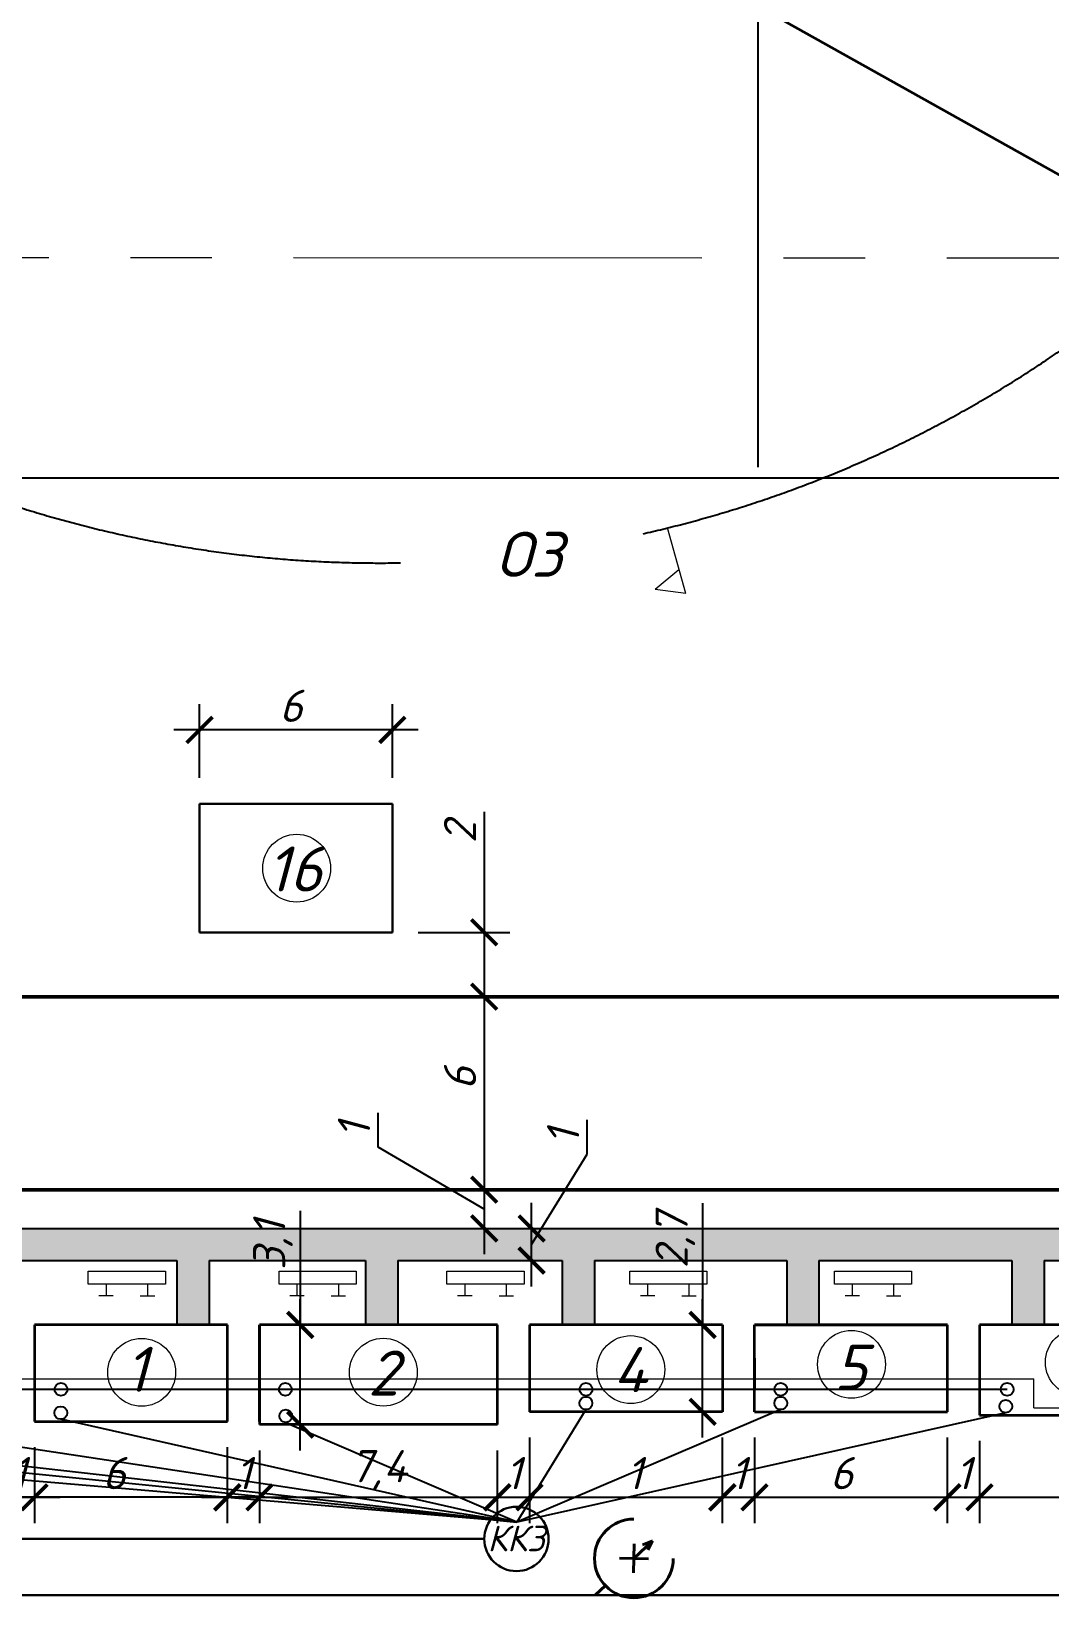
# Model space of a CAD drawing. Header units: millimetres. Extents: x -345369 to 252202, y 74562 to 424723.
# Drawn here: x -167850 to -159929, y 299484 to 311660 of the extents above; entities that cross this region are included whole.
import ezdxf

# ---------------------------------------------------------------- set-up
doc = ezdxf.new("R2010")
doc.units = ezdxf.units.MM
for name, pattern in [('CENTER', [50.8, 31.75, -6.35, 6.35, -6.35]), ('DASHDOT', [1, 0.5, -0.25, 0, -0.25]), ('штриховая', [19.05, 12.7, -6.35])]:
    doc.linetypes.add(name, pattern=pattern)
for name, color, linetype, lineweight in [('0.2 сетевой', 7, 'Continuous', 20), ('0.3 мм', 7, 'Continuous', 30), ('S Asys', 1, 'DASHDOT', 13), ('желтый', 2, 'Continuous', 30)]:
    doc.layers.add(name, color=color, linetype=linetype, lineweight=lineweight)
doc.layers.add('1', color=7, linetype='Continuous')
doc.styles.get("Standard").update_dxf_attribs({"font": 'isocpeur.TTF', "oblique": 15})
doc.styles.add('standart-наклонный', font='isocpeui.ttf', dxfattribs={"height": 3})
doc.dimstyles.new('ARCH1', dxfattribs={"dimtxt": 300, "dimasz": 200, "dimexe": 0, "dimexo": 0, "dimgap": 100, "dimtad": 1, "dimdec": 0, "dimlfac": 2, "dimzin": 13, "dimdsep": 46, "dimtxsty": 'Standard', "dimblk": 'ARCHTICK', "dimcen": 250, "dimdle": 1, "dimse1": 1, "dimclrt": 256, "dimadec": 0, "dimazin": 0, "dimtfac": 1, "dimtdec": 0, "dimtmove": 1, "dimatfit": 3, "dimldrblk": 'ARCHTICK', "dimfxl": 1, "dimtfill": 1, "dimtzin": 13, "dimarcsym": 0})
doc.dimstyles.new('ss400', dxfattribs={"dimtxt": 250, "dimasz": 200, "dimexe": 200, "dimexo": 200, "dimgap": 62.5, "dimtad": 1, "dimdec": 0, "dimlfac": 4, "dimrnd": 10, "dimdsep": 46, "dimtxsty": 'Standard', "dimblk": 'ARCHTICK', "dimcen": 250, "dimdle": 200, "dimadec": 0, "dimazin": 0, "dimtfac": 1, "dimtdec": 0, "dimtmove": 1, "dimatfit": 3, "dimfxl": 1, "dimarcsym": 0})
pattern_1 = [(45, (-275991.16, 217283.7), (-224.5064, 224.5064), [])]

# ---------------------------------------------------------------- blocks, each defined once
blk = doc.blocks.new('_ArchTick')
at = {"color": 0, "linetype": 'ByBlock', "const_width": 0.15}
blk.add_lwpolyline([(-0.5, -0.5), (0.5, 0.5)], dxfattribs=at)
blk = doc.blocks.new('*D475')
at = {"color": 0, "lineweight": -2, "transparency": 16777216}
for p, q in [((-137310, 308420), (-137310, 308190)), ((-168761, 308190), (-137309, 308190))]:
    blk.add_line(p, q, dxfattribs=at)
at = {"layer": 'Defpoints', "color": 0, "transparency": 16777216}
for p in [(-168760, 308504), (-137310, 308420), (-137310, 308190)]:
    blk.add_point(p, dxfattribs=at)
at = {"color": 0, "lineweight": -2, "transparency": 16777216, "xscale": 200, "yscale": 200, "zscale": 200, "rotation": 180}
blk.add_blockref('_ArchTick', (-168760, 308190), dxfattribs=at)
at = {"color": 0, "lineweight": -2, "transparency": 16777216, "xscale": 200, "yscale": 200, "zscale": 200}
blk.add_blockref('_ArchTick', (-137310, 308190), dxfattribs=at)
at = {"lineweight": 9, "transparency": 16777216, "insert": (-153010, 308440), "char_height": 300, "attachment_point": 5, "bg_fill": 3, "box_fill_scale": 1.1, "bg_fill_color": 256, "bg_fill_true_color": 13158600, "bg_fill_transparency": 0}
blk.add_mtext('126', dxfattribs=at)
blk = doc.blocks.new('прожктр')
at = {"color": 1, "lineweight": 40}
for p, q in [((1821.2, 1758.54), (1821.15, 1756.29)), ((1821.17, 1757.41), (1822.62, 1758.79)), ((1821.85, 1758.46), (1822.62, 1758.79)), ((1821.85, 1758.46), (1821.85, 1758.46)), ((1822.26, 1758.07), (1822.62, 1758.79)), ((1822.3, 1757.39), (1820.05, 1757.44)), ((1818.96, 1755.31), (1818.17, 1754.56))]:
    blk.add_line(p, q, dxfattribs=at)
blk.add_arc((1821.17, 1757.41), 3.06, 90, 0, dxfattribs=at)
blk = doc.blocks.new('*D720')
at = {"color": 0, "lineweight": -2, "transparency": 16777216}
for p, q in [((-164327, 305592), (-164327, 304656)), ((-164327, 304856), (-164327, 303956)), ((-164841, 304656), (-164127, 304656)), ((-164841, 304156), (-164127, 304156))]:
    blk.add_line(p, q, dxfattribs=at)
at = {"layer": 'Defpoints', "color": 0, "transparency": 16777216}
for p in [(-165041, 304656), (-165041, 304156), (-164327, 304156)]:
    blk.add_point(p, dxfattribs=at)
at = {"color": 0, "lineweight": -2, "transparency": 16777216, "xscale": 200, "yscale": 200, "zscale": 200}
for p, rotation in [((-164327, 304656), 90), ((-164327, 304156), 270)]:
    blk.add_blockref('_ArchTick', p, dxfattribs=dict(at, rotation=rotation))
at = {"color": 0, "transparency": 16777216, "insert": (-164515, 305434), "char_height": 250, "attachment_point": 5, "rotation": 90}
blk.add_mtext('2', dxfattribs=at)
blk = doc.blocks.new('*D721')
at = {"color": 0, "lineweight": -2, "transparency": 16777216}
for p, q in [((-166541, 305856), (-166541, 306430)), ((-165041, 305856), (-165041, 306430)), ((-164841, 306230), (-166741, 306230))]:
    blk.add_line(p, q, dxfattribs=at)
at = {"layer": 'Defpoints', "color": 0, "transparency": 16777216}
for p in [(-166541, 306230), (-166541, 305656), (-165041, 305656)]:
    blk.add_point(p, dxfattribs=at)
at = {"color": 0, "lineweight": -2, "transparency": 16777216, "xscale": 200, "yscale": 200, "zscale": 200, "rotation": 180}
blk.add_blockref('_ArchTick', (-166541, 306230), dxfattribs=at)
at = {"color": 0, "lineweight": -2, "transparency": 16777216, "xscale": 200, "yscale": 200, "zscale": 200}
blk.add_blockref('_ArchTick', (-165041, 306230), dxfattribs=at)
at = {"color": 0, "lineweight": 9, "transparency": 16777216, "insert": (-165830, 306417), "char_height": 250, "attachment_point": 5}
blk.add_mtext('6', dxfattribs=at)
blk = doc.blocks.new('*D734')
at = {"color": 0, "lineweight": -2, "transparency": 16777216}
for p, q in [((-167825, 300654), (-167825, 300064)), ((-166325, 300654), (-166325, 300064)), ((-166125, 300264), (-168025, 300264))]:
    blk.add_line(p, q, dxfattribs=at)
at = {"layer": 'Defpoints', "color": 0, "transparency": 16777216}
for p in [(-167825, 300854), (-166325, 300854), (-167825, 300264)]:
    blk.add_point(p, dxfattribs=at)
at = {"color": 0, "lineweight": -2, "transparency": 16777216, "xscale": 200, "yscale": 200, "zscale": 200, "rotation": 180}
blk.add_blockref('_ArchTick', (-167825, 300264), dxfattribs=at)
at = {"color": 0, "lineweight": -2, "transparency": 16777216, "xscale": 200, "yscale": 200, "zscale": 200}
blk.add_blockref('_ArchTick', (-166325, 300264), dxfattribs=at)
at = {"color": 0, "lineweight": 9, "transparency": 16777216, "insert": (-167206, 300452), "char_height": 250, "attachment_point": 5}
blk.add_mtext('6', dxfattribs=at)
blk = doc.blocks.new('*D735')
at = {"color": 0, "lineweight": -2, "transparency": 16777216}
for p, q in [((-166075, 300629), (-166075, 300064)), ((-164225, 300629), (-164225, 300064)), ((-166275, 300264), (-164025, 300264))]:
    blk.add_line(p, q, dxfattribs=at)
at = {"layer": 'Defpoints', "color": 0, "transparency": 16777216}
for p in [(-166075, 300829), (-164225, 300829), (-164225, 300264)]:
    blk.add_point(p, dxfattribs=at)
at = {"color": 0, "lineweight": -2, "transparency": 16777216, "xscale": 200, "yscale": 200, "zscale": 200, "rotation": 180}
blk.add_blockref('_ArchTick', (-166075, 300264), dxfattribs=at)
at = {"color": 0, "lineweight": -2, "transparency": 16777216, "xscale": 200, "yscale": 200, "zscale": 200}
blk.add_blockref('_ArchTick', (-164225, 300264), dxfattribs=at)
at = {"color": 0, "lineweight": 9, "transparency": 16777216, "insert": (-165150, 300477), "char_height": 250, "attachment_point": 5}
blk.add_mtext('7,4', dxfattribs=at)
blk = doc.blocks.new('*D736')
at = {"color": 0, "lineweight": -2, "transparency": 16777216}
for p, q in [((-163975, 300729), (-163975, 300064)), ((-162475, 300729), (-162475, 300064)), ((-164175, 300264), (-162275, 300264))]:
    blk.add_line(p, q, dxfattribs=at)
at = {"layer": 'Defpoints', "color": 0, "transparency": 16777216}
for p in [(-163975, 300929), (-162475, 300929), (-162475, 300264)]:
    blk.add_point(p, dxfattribs=at)
at = {"color": 0, "lineweight": -2, "transparency": 16777216, "xscale": 200, "yscale": 200, "zscale": 200, "rotation": 180}
blk.add_blockref('_ArchTick', (-163975, 300264), dxfattribs=at)
at = {"color": 0, "lineweight": -2, "transparency": 16777216, "xscale": 200, "yscale": 200, "zscale": 200}
blk.add_blockref('_ArchTick', (-162475, 300264), dxfattribs=at)
at = {"color": 0, "lineweight": 9, "transparency": 16777216, "insert": (-163159, 300452), "char_height": 250, "attachment_point": 5}
blk.add_mtext('1', dxfattribs=at)
blk = doc.blocks.new('*D737')
at = {"color": 0, "lineweight": -2, "transparency": 16777216}
for p, q in [((-162225, 300729), (-162225, 300064)), ((-160725, 300729), (-160725, 300064)), ((-162425, 300264), (-160525, 300264))]:
    blk.add_line(p, q, dxfattribs=at)
at = {"layer": 'Defpoints', "color": 0, "transparency": 16777216}
for p in [(-162225, 300929), (-160725, 300929), (-160725, 300264)]:
    blk.add_point(p, dxfattribs=at)
at = {"color": 0, "lineweight": -2, "transparency": 16777216, "xscale": 200, "yscale": 200, "zscale": 200, "rotation": 180}
blk.add_blockref('_ArchTick', (-162225, 300264), dxfattribs=at)
at = {"color": 0, "lineweight": -2, "transparency": 16777216, "xscale": 200, "yscale": 200, "zscale": 200}
blk.add_blockref('_ArchTick', (-160725, 300264), dxfattribs=at)
at = {"color": 0, "lineweight": 9, "transparency": 16777216, "insert": (-161548, 300452), "char_height": 250, "attachment_point": 5}
blk.add_mtext('6', dxfattribs=at)
blk = doc.blocks.new('*D738')
at = {"color": 0, "lineweight": -2, "transparency": 16777216}
for p, q in [((-160475, 300704), (-160475, 300064)), ((-158500, 300704), (-158500, 300064)), ((-160675, 300264), (-158300, 300264))]:
    blk.add_line(p, q, dxfattribs=at)
at = {"layer": 'Defpoints', "color": 0, "transparency": 16777216}
for p in [(-160475, 300904), (-158500, 300904), (-158500, 300264)]:
    blk.add_point(p, dxfattribs=at)
at = {"color": 0, "lineweight": -2, "transparency": 16777216, "xscale": 200, "yscale": 200, "zscale": 200, "rotation": 180}
blk.add_blockref('_ArchTick', (-160475, 300264), dxfattribs=at)
at = {"color": 0, "lineweight": -2, "transparency": 16777216, "xscale": 200, "yscale": 200, "zscale": 200}
blk.add_blockref('_ArchTick', (-158500, 300264), dxfattribs=at)
at = {"color": 0, "lineweight": 9, "transparency": 16777216, "insert": (-159519, 300477), "char_height": 250, "attachment_point": 5}
blk.add_mtext('7,9', dxfattribs=at)
blk = doc.blocks.new('*D742')
at = {"color": 0, "lineweight": -2, "transparency": 16777216}
for p, q in [((-160725, 300729), (-160725, 300064)), ((-160475, 300554), (-160475, 300064)), ((-160925, 300264), (-160275, 300264))]:
    blk.add_line(p, q, dxfattribs=at)
at = {"layer": 'Defpoints', "color": 0, "transparency": 16777216}
for p in [(-160725, 300929), (-160475, 300754), (-160475, 300264)]:
    blk.add_point(p, dxfattribs=at)
at = {"color": 0, "lineweight": -2, "transparency": 16777216, "xscale": 200, "yscale": 200, "zscale": 200, "rotation": 180}
blk.add_blockref('_ArchTick', (-160725, 300264), dxfattribs=at)
at = {"color": 0, "lineweight": -2, "transparency": 16777216, "xscale": 200, "yscale": 200, "zscale": 200}
blk.add_blockref('_ArchTick', (-160475, 300264), dxfattribs=at)
at = {"color": 0, "lineweight": 9, "transparency": 16777216, "insert": (-160600, 300452), "char_height": 250, "attachment_point": 5}
blk.add_mtext('1', dxfattribs=at)
blk = doc.blocks.new('*D743')
at = {"color": 0, "lineweight": -2, "transparency": 16777216}
for p, q in [((-162475, 300729), (-162475, 300064)), ((-162225, 300554), (-162225, 300064)), ((-162675, 300264), (-162025, 300264))]:
    blk.add_line(p, q, dxfattribs=at)
at = {"layer": 'Defpoints', "color": 0, "transparency": 16777216}
for p in [(-162475, 300929), (-162225, 300754), (-162225, 300264)]:
    blk.add_point(p, dxfattribs=at)
at = {"color": 0, "lineweight": -2, "transparency": 16777216, "xscale": 200, "yscale": 200, "zscale": 200, "rotation": 180}
blk.add_blockref('_ArchTick', (-162475, 300264), dxfattribs=at)
at = {"color": 0, "lineweight": -2, "transparency": 16777216, "xscale": 200, "yscale": 200, "zscale": 200}
blk.add_blockref('_ArchTick', (-162225, 300264), dxfattribs=at)
at = {"color": 0, "lineweight": 9, "transparency": 16777216, "insert": (-162350, 300452), "char_height": 250, "attachment_point": 5}
blk.add_mtext('1', dxfattribs=at)
blk = doc.blocks.new('*D744')
at = {"color": 0, "lineweight": -2, "transparency": 16777216}
for p, q in [((-164225, 300629), (-164225, 300064)), ((-163975, 300454), (-163975, 300064)), ((-164425, 300264), (-163775, 300264))]:
    blk.add_line(p, q, dxfattribs=at)
at = {"layer": 'Defpoints', "color": 0, "transparency": 16777216}
for p in [(-164225, 300829), (-163975, 300654), (-163975, 300264)]:
    blk.add_point(p, dxfattribs=at)
at = {"color": 0, "lineweight": -2, "transparency": 16777216, "xscale": 200, "yscale": 200, "zscale": 200, "rotation": 180}
blk.add_blockref('_ArchTick', (-164225, 300264), dxfattribs=at)
at = {"color": 0, "lineweight": -2, "transparency": 16777216, "xscale": 200, "yscale": 200, "zscale": 200}
blk.add_blockref('_ArchTick', (-163975, 300264), dxfattribs=at)
at = {"color": 0, "lineweight": 9, "transparency": 16777216, "insert": (-164100, 300452), "char_height": 250, "attachment_point": 5}
blk.add_mtext('1', dxfattribs=at)
blk = doc.blocks.new('*D745')
at = {"color": 0, "lineweight": -2, "transparency": 16777216}
for p, q in [((-166325, 300654), (-166325, 300064)), ((-166075, 300479), (-166075, 300064)), ((-166525, 300264), (-165875, 300264))]:
    blk.add_line(p, q, dxfattribs=at)
at = {"layer": 'Defpoints', "color": 0, "transparency": 16777216}
for p in [(-166325, 300854), (-166075, 300679), (-166075, 300264)]:
    blk.add_point(p, dxfattribs=at)
at = {"color": 0, "lineweight": -2, "transparency": 16777216, "xscale": 200, "yscale": 200, "zscale": 200, "rotation": 180}
blk.add_blockref('_ArchTick', (-166325, 300264), dxfattribs=at)
at = {"color": 0, "lineweight": -2, "transparency": 16777216, "xscale": 200, "yscale": 200, "zscale": 200}
blk.add_blockref('_ArchTick', (-166075, 300264), dxfattribs=at)
at = {"color": 0, "transparency": 16777216, "insert": (-166200, 300452), "char_height": 250, "attachment_point": 5}
blk.add_mtext('1', dxfattribs=at)
blk = doc.blocks.new('*D746')
at = {"color": 0, "lineweight": -2, "transparency": 16777216}
for p, q in [((-168075, 300654), (-168075, 300064)), ((-167825, 300479), (-167825, 300064)), ((-168275, 300264), (-167625, 300264))]:
    blk.add_line(p, q, dxfattribs=at)
at = {"layer": 'Defpoints', "color": 0, "transparency": 16777216}
for p in [(-168075, 300854), (-167825, 300679), (-167825, 300264)]:
    blk.add_point(p, dxfattribs=at)
at = {"color": 0, "lineweight": -2, "transparency": 16777216, "xscale": 200, "yscale": 200, "zscale": 200, "rotation": 180}
blk.add_blockref('_ArchTick', (-168075, 300264), dxfattribs=at)
at = {"color": 0, "lineweight": -2, "transparency": 16777216, "xscale": 200, "yscale": 200, "zscale": 200}
blk.add_blockref('_ArchTick', (-167825, 300264), dxfattribs=at)
at = {"color": 0, "lineweight": 9, "transparency": 16777216, "insert": (-167950, 300452), "char_height": 250, "attachment_point": 5}
blk.add_mtext('1', dxfattribs=at)
blk = doc.blocks.new('*D749')
at = {"color": 0, "lineweight": -2, "transparency": 16777216}
blk.add_line((-164327, 304356), (-164327, 302456), dxfattribs=at)
at = {"layer": 'Defpoints', "color": 0, "transparency": 16777216}
for p in [(-164327, 304156), (-164327, 302656), (-164327, 302656)]:
    blk.add_point(p, dxfattribs=at)
at = {"color": 0, "lineweight": -2, "transparency": 16777216, "xscale": 200, "yscale": 200, "zscale": 200}
for p, rotation in [((-164327, 304156), 90), ((-164327, 302656), 270)]:
    blk.add_blockref('_ArchTick', p, dxfattribs=dict(at, rotation=rotation))
at = {"color": 0, "lineweight": 9, "transparency": 16777216, "insert": (-164515, 303521), "char_height": 250, "attachment_point": 5, "rotation": 90}
blk.add_mtext('6', dxfattribs=at)
blk = doc.blocks.new('*D750')
at = {"color": 0, "lineweight": -2, "transparency": 16777216}
for p, q in [((-165153, 302985), (-165153, 303252)), ((-164327, 302505), (-165153, 302985)), ((-164327, 302856), (-164327, 302154))]:
    blk.add_line(p, q, dxfattribs=at)
at = {"layer": 'Defpoints', "color": 0, "transparency": 16777216}
for p in [(-164327, 302656), (-164327, 302354), (-164327, 302354)]:
    blk.add_point(p, dxfattribs=at)
at = {"color": 0, "lineweight": -2, "transparency": 16777216, "xscale": 200, "yscale": 200, "zscale": 200}
for p, rotation in [((-164327, 302656), 90), ((-164327, 302354), 270)]:
    blk.add_blockref('_ArchTick', p, dxfattribs=dict(at, rotation=rotation))
at = {"color": 0, "lineweight": 9, "transparency": 16777216, "insert": (-165340, 303118), "char_height": 250, "attachment_point": 5, "rotation": 90}
blk.add_mtext('1', dxfattribs=at)
blk = doc.blocks.new('*D751')
at = {"color": 0, "lineweight": -2, "transparency": 16777216}
for p, q in [((-163526, 302932), (-163526, 303199)), ((-163958, 302229), (-163526, 302932)), ((-163958, 301904), (-163958, 302554)), ((-163786, 302354), (-163758, 302354)), ((-163786, 302104), (-163758, 302104))]:
    blk.add_line(p, q, dxfattribs=at)
at = {"layer": 'Defpoints', "color": 0, "transparency": 16777216}
for p in [(-163986, 302354), (-163958, 302354), (-163986, 302104)]:
    blk.add_point(p, dxfattribs=at)
at = {"color": 0, "lineweight": -2, "transparency": 16777216, "xscale": 200, "yscale": 200, "zscale": 200}
for p, rotation in [((-163958, 302354), 90), ((-163958, 302104), 270)]:
    blk.add_blockref('_ArchTick', p, dxfattribs=dict(at, rotation=rotation))
at = {"color": 0, "lineweight": 9, "transparency": 16777216, "insert": (-163713, 303066), "char_height": 250, "attachment_point": 5, "rotation": 90}
blk.add_mtext('1', dxfattribs=at)
blk = doc.blocks.new('*D754')
at = {"color": 0, "lineweight": -2, "transparency": 16777216}
for p, q in [((-165758, 302490), (-165758, 301604)), ((-165758, 300629), (-165758, 301804)), ((-165875, 301604), (-165558, 301604)), ((-165875, 300829), (-165558, 300829))]:
    blk.add_line(p, q, dxfattribs=at)
at = {"layer": 'Defpoints', "color": 0, "transparency": 16777216}
for p in [(-166075, 301604), (-165758, 301604), (-166075, 300829)]:
    blk.add_point(p, dxfattribs=at)
at = {"color": 0, "lineweight": -2, "transparency": 16777216, "xscale": 200, "yscale": 200, "zscale": 200}
for p, rotation in [((-165758, 301604), 90), ((-165758, 300829), 270)]:
    blk.add_blockref('_ArchTick', p, dxfattribs=dict(at, rotation=rotation))
at = {"color": 0, "lineweight": 9, "transparency": 16777216, "insert": (-165970, 302225), "char_height": 250, "attachment_point": 5, "rotation": 90}
blk.add_mtext('3,1', dxfattribs=at)
blk = doc.blocks.new('*D755')
at = {"color": 0, "lineweight": -2, "transparency": 16777216}
for p, q in [((-162628, 302550), (-162628, 301604)), ((-162628, 300729), (-162628, 301804)), ((-162675, 301604), (-162828, 301604)), ((-162675, 300929), (-162828, 300929))]:
    blk.add_line(p, q, dxfattribs=at)
at = {"layer": 'Defpoints', "color": 0, "transparency": 16777216}
for p in [(-162628, 301604), (-162475, 301604), (-162475, 300929)]:
    blk.add_point(p, dxfattribs=at)
at = {"color": 0, "lineweight": -2, "transparency": 16777216, "xscale": 200, "yscale": 200, "zscale": 200}
for p, rotation in [((-162628, 301604), 90), ((-162628, 300929), 270)]:
    blk.add_blockref('_ArchTick', p, dxfattribs=dict(at, rotation=rotation))
at = {"color": 0, "lineweight": 9, "transparency": 16777216, "insert": (-162840, 302260), "char_height": 250, "attachment_point": 5, "rotation": 90}
blk.add_mtext('2,7', dxfattribs=at)

msp = doc.modelspace()

# ---------------------------------------------------------------- hatches: boundary and pattern name
h = msp.add_hatch()
h.set_pattern_fill('AR-SAND', color=256, scale=2)
h.paths.add_polyline_path([(-157685.657278, 302353.716172), (-173115.478306, 302353.716172), (-173115.478306, 302655.508429), (-173365.478306, 302655.508429), (-173365.478306, 302379.6123), (-173859.081886, 302379.6123), (-173859.081886, 301603.716172), (-173609.081886, 301603.716172), (-173609.081886, 302103.716172), (-172887.371806, 302103.716172), (-172887.371806, 301603.716172), (-172637.371806, 301603.716172), (-172637.371806, 302103.716172), (-170314.208048, 302103.716172), (-170314.208048, 301603.716172), (-170064.208048, 301603.716172), (-170064.208048, 302103.716172), (-168488.942572, 302103.716172), (-168488.942572, 301603.716172), (-168238.942572, 301603.716172), (-168238.942572, 302103.716172), (-166716.697374, 302103.716172), (-166716.697374, 301603.716172), (-166466.697374, 301603.716172), (-166466.697374, 302103.716172), (-165249.30704, 302103.716172), (-165249.30704, 301603.716172), (-164999.30704, 301603.716172), (-164999.30704, 302103.716172), (-163719.33505, 302103.716172), (-163719.33505, 301603.716172), (-163469.33505, 301603.716172), (-163469.33505, 302103.716172), (-161974.018608, 302103.716172), (-161974.018608, 301603.716172), (-161724.018608, 301603.716172), (-161724.018608, 302103.716172), (-160222.918903, 302103.716172), (-160222.918903, 301603.716172), (-159972.918903, 301603.716172), (-159972.918903, 302103.716172), (-157935.657278, 302103.716172), (-157935.657278, 301603.716172), (-157685.657278, 301603.716172), (-157685.657278, 302103.716172)])

# ---------------------------------------------------------------- linework, layer by layer
at = {"lineweight": 40}
for p, q in [((-156739.686844, 308802.200869, -520.992287), (-165138.451546, 313500.228526)), ((-160724.507262, 301603.716172), (-162224.507262, 301603.716172))]:
    msp.add_line(p, q, dxfattribs=at)
at = {"lineweight": 30}
for p, q in [((-166541.183794, 305655.508429), (-165041.183794, 305655.508429)), ((-166541.183794, 304655.508429), (-166541.183794, 305655.508429)), ((-165041.183794, 305655.508429), (-165041.183794, 304655.508429)), ((-165041.183794, 304655.508429), (-166541.183794, 304655.508429))]:
    msp.add_line(p, q, dxfattribs=at)
at = {"color": 0, "lineweight": 50}
msp.add_line((-138206.458302, 304155.508429), (-168221.129525, 304155.508429), dxfattribs=at)
at = {"lineweight": 50}
msp.add_line((-136639.865756, 302655.508429), (-174423.863481, 302655.508429), dxfattribs=at)
for p, q in [((-173115.478306, 302353.716172), (-157685.657278, 302353.716172)), ((-168238.942572, 302103.716172), (-166716.697374, 302103.716172)), ((-166716.697374, 302103.716172), (-166716.697374, 301603.716172)), ((-166466.697374, 302103.716172), (-166466.697374, 301603.716172)), ((-166466.697374, 302103.716172), (-165249.30704, 302103.716172)), ((-165249.30704, 302103.716172), (-165249.30704, 301603.716172)), ((-164999.30704, 302103.716172), (-164999.30704, 301603.716172)), ((-164999.30704, 302103.716172), (-163719.33505, 302103.716172)), ((-163719.33505, 302103.716172), (-163719.33505, 301603.716172)), ((-163469.33505, 302103.716172), (-163469.33505, 301603.716172)), ((-163469.33505, 302103.716172), (-161974.018608, 302103.716172)), ((-161974.018608, 302103.716172), (-161974.018608, 301603.716172)), ((-161724.018608, 302103.716172), (-161724.018608, 301603.716172)), ((-161724.018608, 302103.716172), (-160222.918903, 302103.716172)), ((-160222.918903, 302103.716172), (-160222.918903, 301603.716172)), ((-159972.918903, 302103.716172), (-159972.918903, 301603.716172)), ((-159972.918903, 302103.716172), (-157935.657278, 302103.716172))]:
    msp.add_line(p, q)
at = {"lineweight": 35}
for p, q in [((-166324.507262, 301603.716172), (-167824.507262, 301603.716172)), ((-167824.507262, 301603.716172), (-167824.507262, 300853.716172)), ((-166324.507262, 300853.716172), (-166324.507262, 301603.716172)), ((-166074.507262, 301603.716172), (-166074.507262, 300828.716172)), ((-166074.507262, 300853.716172), (-166074.507262, 301603.716172)), ((-164224.507262, 301603.716172), (-166074.507262, 301603.716172)), ((-164224.507262, 300828.716172), (-164224.507262, 301603.716172)), ((-164224.507262, 300828.716172), (-164224.507262, 301603.716172)), ((-162474.507262, 301603.716172), (-163974.507262, 301603.716172)), ((-163974.507262, 301603.716172), (-163974.507262, 300928.716172)), ((-162474.507262, 301603.716172), (-162474.507262, 300928.716172)), ((-162224.507262, 300928.716172), (-162224.507262, 301603.716172)), ((-160724.507262, 300928.716172), (-160724.507262, 301603.716172)), ((-158499.507262, 301603.716172), (-160474.507262, 301603.716172)), ((-160474.507262, 301603.716172), (-160474.507262, 300903.716172)), ((-158499.507262, 301603.716172), (-159999.507262, 301603.716172)), ((-162224.507262, 301346.370767), (-162224.507262, 301096.370767)), ((-160474.507262, 301346.370767), (-160474.507262, 301096.370767)), ((-162474.507262, 300928.716172), (-163974.507262, 300928.716172)), ((-162224.507262, 300928.716172), (-160724.507262, 300928.716172)), ((-160474.507262, 300903.716172), (-158499.507262, 300903.716172)), ((-159999.507262, 300903.716172), (-158499.507262, 300903.716172)), ((-167824.507262, 300853.716172), (-166324.507262, 300853.716172)), ((-164224.507262, 300828.716172), (-166074.507262, 300828.716172))]:
    msp.add_line(p, q, dxfattribs=at)
at = {"lineweight": 25}
for p, q in [((-167824.507262, 301346.370767), (-167824.507262, 301096.370767)), ((-166324.507262, 301346.370767), (-166324.507262, 301096.370767)), ((-163974.507262, 301246.370767), (-163974.507262, 300996.370767))]:
    msp.add_line(p, q, dxfattribs=at)
at = {"color": 1, "lineweight": 20}
for p, q in [((-160052.467914, 301182.094647), (-173798.700238, 301182.094647)), ((-160052.467914, 300960.183797), (-160052.467914, 301183.969747)), ((-160052.467914, 300960.183797), (-158169.407251, 300960.183797))]:
    msp.add_line(p, q, dxfattribs=at)
at = {"color": 5, "lineweight": 25}
msp.add_line((-160259.504123, 301103.201139), (-174213.089616, 301100.706468), dxfattribs=at)
at = {"color": 3}
for p, q in [((-164074.507262, 300071.001738), (-173887.435506, 300903.716172)), ((-172930.333081, 300959.305022), (-164074.507262, 300071.001738)), ((-162020.336513, 300945.716662), (-164074.507262, 300071.001738)), ((-163536.013269, 300945.716662), (-164074.507262, 300071.001738)), ((-160270.336513, 300920.716662), (-164074.507262, 300071.001738)), ((-164074.507262, 300071.001738), (-171122.225627, 300870.752362)), ((-164074.507262, 300071.001738), (-169370.336513, 300870.716662)), ((-164074.507262, 300071.001738), (-167620.336513, 300870.716662)), ((-164074.507262, 300071.001738), (-165876.99062, 300846.161411))]:
    msp.add_line(p, q, dxfattribs=at)
at = {"color": 3, "lineweight": 30}
msp.add_line((-164326.094519, 299940.214796), (-174685.69997, 299940.214796), dxfattribs=at)
at = {"color": 1, "lineweight": 30}
for p, q in [((-171186.01167, 299504.08292, -514.937033), (-136210.576262, 299504.08292, -117.977238)), ((-171186.01167, 299504.08292, -520.992287), (-136210.576262, 299504.08292, -520.992287))]:
    msp.add_line(p, q, dxfattribs=at)
at = {"lineweight": 9}
for centre in [(-165785.904972, 305154.526011), (-166990.982911, 301235.799378), (-165111.260804, 301236.566161), (-163186.742961, 301256.604122), (-161470.409077, 301297.475097), (-159697.594421, 301313.908822)]:
    msp.add_circle(centre, 264, dxfattribs=at)
at = {"color": 5, "lineweight": 25}
for centre in [(-167619.189915, 301103.201139), (-165874.038563, 301103.201139), (-163535.480611, 301103.201139), (-162020.226931, 301103.201139), (-160259.504123, 301103.201139)]:
    msp.add_circle(centre, 50, dxfattribs=at)
at = {"color": 3, "lineweight": 25}
for centre in [(-163536.013269, 300995.716662), (-162020.336513, 300995.716662), (-160270.336513, 300970.716662), (-167620.336513, 300920.716662), (-165870.336513, 300895.716662)]:
    msp.add_circle(centre, 50, dxfattribs=at)
at = {"layer": '0.2 сетевой'}
for p, q in [((-167267.914304, 301921.325145), (-167267.914304, 301829.453254)), ((-166946.221844, 301921.325145), (-166946.221844, 301829.453254)), ((-165783.184736, 301921.325145), (-165783.184736, 301829.453254)), ((-165461.492276, 301921.325145), (-165461.492276, 301829.453254)), ((-164477.22623, 301921.325145), (-164477.22623, 301829.453254)), ((-164155.53377, 301921.325145), (-164155.53377, 301829.453254)), ((-163056.159455, 301921.325145), (-163056.159455, 301829.453254)), ((-162734.466996, 301921.325145), (-162734.466996, 301829.453254)), ((-161464.070159, 301921.325145), (-161464.070159, 301829.453254)), ((-161142.377699, 301921.325145), (-161142.377699, 301829.453254)), ((-167267.914304, 301829.453254), (-167324.168709, 301829.453254)), ((-167211.934455, 301829.453254), (-167268.18886, 301829.453254)), ((-167002.201693, 301829.453254), (-166945.947288, 301829.453254)), ((-166946.221844, 301829.453254), (-166889.96744, 301829.453254)), ((-165783.184736, 301829.453254), (-165839.439141, 301829.453254)), ((-165727.204887, 301829.453254), (-165783.459292, 301829.453254)), ((-165517.472125, 301829.453254), (-165461.21772, 301829.453254)), ((-165461.492276, 301829.453254), (-165405.237872, 301829.453254)), ((-164477.22623, 301829.453254), (-164533.480634, 301829.453254)), ((-164421.246381, 301829.453254), (-164477.500786, 301829.453254)), ((-164211.513619, 301829.453254), (-164155.259214, 301829.453254)), ((-164155.53377, 301829.453254), (-164099.279365, 301829.453254)), ((-163056.159455, 301829.453254), (-163112.41386, 301829.453254)), ((-163000.179606, 301829.453254), (-163056.434011, 301829.453254)), ((-162790.446844, 301829.453254), (-162734.19244, 301829.453254)), ((-162734.466996, 301829.453254), (-162678.212591, 301829.453254)), ((-161464.070159, 301829.453254), (-161520.324563, 301829.453254)), ((-161408.09031, 301829.453254), (-161464.344715, 301829.453254)), ((-161198.357548, 301829.453254), (-161142.103143, 301829.453254)), ((-161142.377699, 301829.453254), (-161086.123294, 301829.453254))]:
    msp.add_line(p, q, dxfattribs=at)
for points in [[(-166807.06808, 302021.325143), (-166807.06808, 301921.325145), (-167407.068068, 301921.325145), (-167407.068068, 302021.325143)], [(-165322.338512, 302021.325143), (-165322.338512, 301921.325145), (-165922.3385, 301921.325145), (-165922.3385, 302021.325143)], [(-164016.380006, 302021.325143), (-164016.380006, 301921.325145), (-164616.379994, 301921.325145), (-164616.379994, 302021.325143)], [(-162595.313231, 302021.325143), (-162595.313231, 301921.325145), (-163195.313219, 301921.325145), (-163195.313219, 302021.325143)], [(-161003.223935, 302021.325143), (-161003.223935, 301921.325145), (-161603.223923, 301921.325145), (-161603.223923, 302021.325143)]]:
    msp.add_lwpolyline(points, close=True, dxfattribs=at)
at = {"layer": '0.3 мм', "lineweight": 20}
for p, q in [((-162759.994422, 307290.403741), (-162902.612232, 307799.384086)), ((-162812.781528, 307473.153594), (-162996.604209, 307321.057925)), ((-162759.994422, 307290.403741), (-162996.604209, 307321.057925))]:
    msp.add_line(p, q, dxfattribs=at)
at = {"layer": 'S Asys', "color": 0, "linetype": 'CENTER', "lineweight": 9, "ltscale": 100}
msp.add_line((-170889.277616, 309901.454146), (-153491.005785, 309900.064832), dxfattribs=at)
at = {"layer": 'желтый', "color": 3, "lineweight": 30}
msp.add_circle((-164076.094519, 299940.214796), 250, dxfattribs=at)

# ---------------------------------------------------------------- block references
at = {"color": 0, "lineweight": -2, "xscale": 100, "yscale": 100, "zscale": 100}
msp.add_blockref('прожктр', (-345279.950289, 124047.863121, -520.992287), dxfattribs=at)

# ---------------------------------------------------------------- texts
at = {"color": 0, "lineweight": 25, "char_height": 350, "width": 282.22132822, "attachment_point": 1}
for s, insert in [('ОЗ', (-164236.378508, 307769.776647, -520.992286)), ('16', (-166017.668395, 305323.501135))]:
    msp.add_mtext(s, dxfattribs=dict(at, insert=insert))
at = {"lineweight": 40, "char_height": 350, "width": 2000, "attachment_point": 5}
for s, insert in [('1', (-167033.389465, 301259.299958)), ('2', (-165112.413737, 301230.010004)), ('4', (-163194.221606, 301256.396532)), ('5', (-161477.487824, 301275.338643))]:
    msp.add_mtext(s, dxfattribs=dict(at, insert=insert))
at = {"layer": '1', "color": 3, "lineweight": 30, "insert": (-164302.189282, 300044.146874), "char_height": 200, "width": 33551.99764857, "attachment_point": 1, "style": 'standart-наклонный'}
msp.add_mtext('КК3', dxfattribs=at)

# ---------------------------------------------------------------- dimensions: what is measured, and where the dimension line sits
at = {"lineweight": 9}
dim = msp.add_linear_dim(base=(-137309.511957, 308190.064752), p1=(-168760.011957, 308504.340648), p2=(-137309.511957, 308419.695743), text='126', dimstyle='ARCH1', override={"dimtmove": 0}, dxfattribs=at)
dim.commit()
dim.dimension.update_dxf_attribs({"geometry": '*D475', "text_midpoint": (-153010.011957, 308190.064752), "dimtype": 160})
for base, p1, p2, text, picture, middle in [((-166541.183794, 306229.944846), (-165041.183794, 305655.508429), (-166541.183794, 305655.508429), '6', '*D721', (-165829.626727, 306229.944846)), ((-162474.507262, 300264.2965), (-163974.507262, 300928.716172), (-162474.507262, 300928.716172), '1', '*D736', (-163158.75491, 300264.2965)), ((-162224.507262, 300264.2965), (-162474.507262, 300928.716172), (-162224.507262, 300753.716172), '1', '*D743', (-162349.507262, 300264.2965)), ((-160724.507262, 300264.2965), (-162224.507262, 300928.716172), (-160724.507262, 300928.716172), '6', '*D737', (-161547.820761, 300264.2965)), ((-160474.507262, 300264.2965), (-160724.507262, 300928.716172), (-160474.507262, 300753.716172), '1', '*D742', (-160599.507262, 300264.2965)), ((-158499.507262, 300264.2965), (-160474.507262, 300903.716172), (-158499.507262, 300903.716172), '7,9', '*D738', (-159519.034157, 300264.2965)), ((-167824.507262, 300264.2965), (-168074.507262, 300853.716172), (-167824.507262, 300678.716172), '1', '*D746', (-167949.507262, 300264.2965)), ((-167824.507262, 300264.2965), (-166324.507262, 300853.716172), (-167824.507262, 300853.716172), '6', '*D734', (-167206.013928, 300264.2965)), ((-164224.507262, 300264.2965), (-166074.507262, 300828.716172), (-164224.507262, 300828.716172), '7,4', '*D735', (-165149.507262, 300264.2965)), ((-163974.507262, 300264.2965), (-164224.507262, 300828.716172), (-163974.507262, 300653.716172), '1', '*D744', (-164099.507262, 300264.2965))]:
    dim = msp.add_linear_dim(base=base, p1=p1, p2=p2, text=text, dimstyle='ss400', dxfattribs=at)
    dim.commit()
    dim.dimension.update_dxf_attribs({"geometry": picture, "text_midpoint": middle, "dimtype": 160})
dim = msp.add_linear_dim(base=(-164327.451218, 304155.508429), p1=(-165041.183794, 304655.508429), p2=(-165041.183794, 304155.508429), angle=90, text='2', dimstyle='ss400')
dim.commit()
dim.dimension.update_dxf_attribs({"geometry": '*D720', "text_midpoint": (-164241.615273, 305433.840122), "dimtype": 160})
for base, p1, p2, text, picture, middle in [((-164327.451218, 302655.508429), (-164327.451218, 304155.508429), (-164327.451218, 302655.508429), '6', '*D749', (-164327.451218, 303520.689725)), ((-164327.451218, 302353.716172), (-164327.451218, 302655.508429), (-164327.451218, 302353.716172), '1', '*D750', (-165152.810277, 303047.423456)), ((-163957.922778, 302353.716172), (-163986.438062, 302103.716172), (-163986.438062, 302353.716172), '1', '*D751', (-163525.890074, 302994.611648)), ((-165757.907591, 301603.716172), (-166074.507262, 300828.716172), (-166074.507262, 301603.716172), '3,1', '*D754', (-165757.907591, 302225.261173)), ((-162627.719597, 301603.716172), (-162474.507262, 300928.716172), (-162474.507262, 301603.716172), '2,7', '*D755', (-162627.719597, 302259.925432))]:
    dim = msp.add_linear_dim(base=base, p1=p1, p2=p2, angle=90, text=text, dimstyle='ss400', dxfattribs=at)
    dim.commit()
    dim.dimension.update_dxf_attribs({"geometry": picture, "text_midpoint": middle, "dimtype": 160})
dim = msp.add_linear_dim(base=(-166074.507262, 300264.2965), p1=(-166324.507262, 300853.716172), p2=(-166074.507262, 300678.716172), text='1', dimstyle='ss400')
dim.commit()
dim.dimension.update_dxf_attribs({"geometry": '*D745', "text_midpoint": (-166199.507262, 300264.2965), "dimtype": 160})

# ---------------------------------------------------------------- next in the draw order: hatches: boundary and pattern name
h = msp.add_hatch()
h.set_pattern_fill('ANSI31', color=256, scale=100)
h.set_pattern_definition(pattern_1)
h.paths.add_polyline_path([(-142506.42232, 304155.508429), (-158620.170139, 304155.508429, 0.0497521334), (-157543.838649, 302655.508429), (-143582.75381, 302655.508429, 0.0497521334)])
h.paths.add_polyline_path([(-133743.352686, 313817.223561), (-132743.352686, 314583.264363), (-132743.352686, 317583.264363), (-133743.352686, 318349.305164), (-133743.352686, 320188.299192), (-132743.352686, 320954.339994), (-132743.352686, 322454.339994), (-135405.345629, 322454.339994, -0.1162930115), (-135363.864354, 322278.403882, -0.79164429), (-136110.068866, 322102.467771), (-136110.068866, 319268.741637), (-137184.511957, 319268.741637), (-137184.511957, 316283.011202), (-136151.550142, 316283.011202, -1), (-135363.864354, 316283.011202, -0.4142135624), (-135757.707248, 315889.168308), (-135757.707248, 313826.318301), (-135591.41237, 313826.318301), (-135591.41237, 307017.508429, -0.0029574866), (-135592.238144, 306982.838448, 0.0501743726), (-133743.352686, 307201.745881)])
h.paths.add_polyline_path([(-133743.352686, 324720.380795), (-133743.352686, 331358.499835, 0.0537078485), (-135723.521938, 331576.977639), (-157066.332959, 331631.953316, 0.0221375216), (-157888.364863, 331589.791644, 0.0117613406), (-158170.391098, 331924.207015), (-169817.620527, 331924.207015, 0.3500198698), (-172219.901932, 329062.207015), (-172219.901932, 317404.621653), (-172219.901932, 316427.690677), (-170703.800547, 316427.690677), (-170703.807599, 325152.883337), (-170809.322717, 325152.885771, -0.9987050932), (-171677.753554, 325154.011037, -1.0012965857), (-170809.322717, 325152.885771), (-170703.807599, 325152.883337), (-170703.809546, 327562.207015, -0.3500198698), (-168301.528141, 330424.207015), (-137993.693775, 330424.207015, -0.3500198698), (-135591.41237, 327562.207015), (-135591.41237, 324401.336016), (-136110.068866, 324401.336016), (-136110.068866, 322454.339994, -0.6184180446), (-135405.345629, 322454.339994), (-132743.352686, 322454.339994), (-132743.352686, 323954.339994)])
h.paths.add_polyline_path([(-170703.800547, 316427.690677), (-172219.901932, 316427.690677), (-172219.901932, 316268.244922), (-170703.80042, 316269.461387)])
h.paths.add_polyline_path([(-170703.80042, 316269.461387), (-172219.901932, 316268.244922), (-172219.901932, 316154.086054), (-170703.800326, 316154.086054)])
h.paths.add_polyline_path([(-170703.800326, 316154.086054), (-172219.901932, 316154.086054), (-172219.901932, 316037.531373), (-170703.800232, 316037.531373)])
h.paths.add_polyline_path([(-170703.800232, 316037.531373), (-172219.901932, 316037.531373), (-172219.901932, 313003.617413), (-170703.79778, 313003.617413)])
h.paths.add_polyline_path([(-170703.79778, 313003.617413), (-172219.901932, 313003.617413), (-172219.901932, 312369.965376), (-170703.797268, 312369.965376)])
h.paths.add_polyline_path([(-170703.797268, 312369.965376), (-172219.901932, 312369.965376), (-172219.901932, 310800.751146, 0.0239190377), (-171611.931368, 310151.759859, -0.7116808819), (-170889.277616, 309901.454146), (-170703.795273, 309901.439335)])
h.paths.add_polyline_path([(-135801.186965, 316464.507693), (-134632.777874, 316464.507693), (-134632.777874, 317184.507693), (-135801.186965, 317184.507693)], flags=25)
h.paths.add_polyline_path([(-138049.978022, 316464.72317), (-136843.614386, 316464.72317), (-136843.614386, 317184.72317), (-138049.978022, 317184.72317)], flags=25)
h.paths.add_polyline_path([(-171637.729481, 322664.256404), (-170862.729481, 322664.256404), (-170703.101234, 323259.997132), (-171478.101234, 323259.997132)], flags=24)
h.paths.add_polyline_path([(-171125.831392, 320975.992863), (-171125.831392, 321800.992863), (-171721.57212, 321960.62111), (-171721.57212, 321135.62111)], flags=24)
h.paths.add_polyline_path([(-147328.342988, 330672.57077), (-147328.342988, 331497.57077), (-147924.083716, 331657.199017), (-147924.083716, 330832.199017)], flags=24)
h.paths.add_polyline_path([(-137025.344311, 330102.28139), (-136340.310081, 331025.984862), (-136723.733528, 331509.07352), (-137408.767759, 330585.370049)], flags=24)
h.paths.add_polyline_path([(-152296.062474, 331273.905016), (-151578.562474, 331273.905016), (-151355.082928, 332107.942035), (-152072.582928, 332107.942035)], flags=9)
h.paths.add_polyline_path([(-135801.186965, 322459.900373), (-134657.096056, 322459.900373), (-134657.096056, 323179.900373), (-135801.186965, 323179.900373)], flags=25)
h.paths.add_polyline_path([(-170973.804771, 313819.688725), (-170023.804771, 313819.688725), (-169864.176524, 314415.429454), (-170814.176524, 314415.429454)], flags=9)
h.paths.add_polyline_path([(-171607.878278, 312203.982339), (-170832.878278, 312203.982339), (-170673.250031, 312799.723067), (-171448.250031, 312799.723067)], flags=9)
h = msp.add_hatch()
h.set_pattern_fill('ANSI31', color=256, scale=100)
h.set_pattern_definition(pattern_1)
h.paths.add_polyline_path([(-132743.352686, 323954.339994), (-133743.352686, 324720.380795), (-133743.352686, 331358.499835, 0.0537078485), (-135723.521938, 331576.977639), (-157066.332959, 331631.953316, 0.0221375216), (-157888.364863, 331589.791644, 0.0117613406), (-158170.391098, 331924.207015), (-169817.620527, 331924.207015, 0.3500198698), (-172219.901932, 329062.207015), (-172219.901932, 317404.621653), (-172219.901932, 316427.690677), (-170703.800547, 316427.690677), (-170703.807599, 325152.883337), (-170809.322717, 325152.885771, -0.9987050932), (-171677.753554, 325154.011037, -1.0012965857), (-170809.322717, 325152.885771), (-170703.807599, 325152.883337), (-170703.809546, 327562.207015, -0.3500198698), (-168301.528141, 330424.207015), (-137993.693775, 330424.207015, -0.3500198698), (-135591.41237, 327562.207015), (-135591.41237, 324401.336016), (-137159.511957, 324401.336016), (-137184.511957, 324401.336016), (-137184.511957, 322278.61936), (-136151.550083, 322278.61936, -0.7914218161), (-135405.345629, 322454.339994), (-132743.352686, 322454.339994)])
h.paths.add_polyline_path([(-132743.352686, 320954.339994), (-132743.352686, 322454.339994), (-135405.345629, 322454.339994, -0.1162930115), (-135363.864354, 322278.403882, -0.8689317029), (-136136.205385, 322169.539815), (-137184.511957, 321873.914977), (-137184.511957, 316283.011202), (-136151.550142, 316283.011202, -1), (-135363.864354, 316283.011202, -0.4142135624), (-135757.707248, 315889.168308), (-135757.707248, 313826.318301), (-135591.41237, 313826.318301), (-135591.41237, 307017.508429, -0.0029574866), (-135592.238144, 306982.838448, 0.0501743726), (-133743.352686, 307201.745881), (-133743.352686, 313817.223561), (-132743.352686, 314583.264363), (-132743.352686, 317583.264363), (-133743.352686, 318349.305164), (-133743.352686, 320188.299192)])
h.paths.add_polyline_path([(-136136.205385, 322169.539815, -0.0702675152), (-136151.550083, 322278.61936), (-137184.511957, 322278.61936), (-137184.511957, 321873.914977)], flags=17)
h.paths.add_polyline_path([(-171637.729481, 322664.256404), (-170862.729481, 322664.256404), (-170703.101234, 323259.997132), (-171478.101234, 323259.997132)], flags=24)
h.paths.add_polyline_path([(-171125.831392, 320975.992863), (-171125.831392, 321800.992863), (-171721.57212, 321960.62111), (-171721.57212, 321135.62111)], flags=24)
h.paths.add_polyline_path([(-147328.342988, 330672.57077), (-147328.342988, 331497.57077), (-147924.083716, 331657.199017), (-147924.083716, 330832.199017)], flags=24)
h.paths.add_polyline_path([(-137025.344311, 330102.28139), (-136340.310081, 331025.984862), (-136723.733528, 331509.07352), (-137408.767759, 330585.370049)], flags=24)
h.paths.add_polyline_path([(-152296.062474, 331273.905016), (-151578.562474, 331273.905016), (-151355.082928, 332107.942035), (-152072.582928, 332107.942035)], flags=9)
h.paths.add_polyline_path([(-135801.186965, 322459.900373), (-134657.096056, 322459.900373), (-134657.096056, 323179.900373), (-135801.186965, 323179.900373)], flags=25)
h.paths.add_polyline_path([(-138049.978022, 322460.115851), (-137050.887113, 322460.115851), (-137050.887113, 323180.115851), (-138049.978022, 323180.115851)], flags=25)
h.paths.add_polyline_path([(-135923.702786, 314264.00398), (-134973.702786, 314264.00398), (-134814.074539, 314859.744708), (-135764.074539, 314859.744708)], flags=25)
h.paths.add_polyline_path([(-135801.186965, 316464.507693), (-134632.777874, 316464.507693), (-134632.777874, 317184.507693), (-135801.186965, 317184.507693)], flags=25)
h.paths.add_polyline_path([(-138049.978022, 316464.72317), (-136843.614386, 316464.72317), (-136843.614386, 317184.72317), (-138049.978022, 317184.72317)], flags=25)

# ---------------------------------------------------------------- next in the draw order: linework, layer by layer
at = {"lineweight": 25}
msp.add_line((-162195.711957, 308273.232224), (-162195.711957, 314613.827158), dxfattribs=at)
msp.add_line((-162195.711957, 308273.232224), (-162195.711957, 308273.232224))
at = {"linetype": 'штриховая', "ltscale": 300}
msp.add_arc((-165136.588871, 316827.083039), 9300, 177.0838669334, 304.5981665595, dxfattribs=at)

doc.saveas('drawing.dxf')
